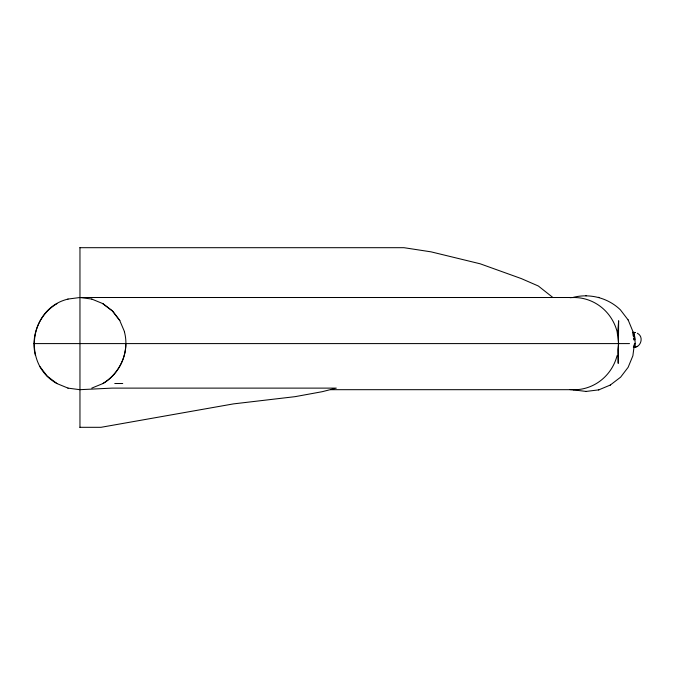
<?xml version="1.0" encoding="UTF-8"?>
<svg xmlns="http://www.w3.org/2000/svg" width="675" height="675" viewBox="0 0 675 675"><rect width="100%" height="100%" fill="white"/><g stroke="black" fill="none" stroke-linecap="round" stroke-linejoin="round"><path stroke-width="1.01" d="M617.498 334.648L618.646 320.76L618.216 363.378L617.887 349.557L618.646 343.592L617.119 331.67A46.128 44.702 -90 0 0 570.046 297.692M39.926 366.643L47.25 376.186L56.919 383.51C21.87 364.441 29.152 308.34 68.04 299.076M125.812 344.587C125.449 360.492 116.438 375.317 102.895 383.51L103.013 383.51C120.555 373.224 129.76 351.354 124.369 331.67M610.267 385.071L620.629 377.156L628.121 367.327L632.88 355.784L634.475 343.592M633.707 347.363C640.803 347.701 644.338 336.732 637.335 333.256M599.147 389.694L598.404 389.905M637.588 346.334L633.749 347.355M610.588 384.927L598.792 389.855L585.672 391.492M91.775 388.117L103.013 383.51M586.465 391.483L573.353 389.855M573.353 297.329C589.967 293.178 608.099 297.903 620.409 309.85L628.206 320.043M67.913 299.076L79.962 297.506M585.672 295.701L586.465 295.709M634.306 332.547L635.496 332.513L632.703 332.26A7.611 1.249 82.6 0 1 634.922 339.694L635.234 343.482A7.611 1.249 82.6 0 1 634.643 347.355M79.844 247.691L403.954 247.691L431.03 251.843L480.178 263.798L521.269 278.573L538.329 285.998L552.884 297.506M573.927 297.506L79.844 297.506L91.893 299.076M56.801 303.683L56.919 303.683C39.336 313.968 30.282 335.812 35.446 355.523M119.88 320.549L112.556 311.006L102.895 303.683L112.438 311.006L119.762 320.549L124.487 331.67M33.75 343.592L629.505 343.592M114.767 383.51L122.74 383.51M330.564 389.686L573.927 389.686M79.844 427.309L101.005 427.309L233.491 403.886L295.11 396.655L322.262 391.686L336.31 388.117L112.075 388.117L79.844 389.686L67.913 388.117M635.234 343.482L634.652 343.482A7.374 2.143 -89.9 0 1 633.344 347.068M598.404 297.287L599.147 297.489M91.775 299.076L103.013 303.683M56.801 383.51L68.04 388.117M633.833 332.547L632.703 332.26L633.243 332.488A7.72 2.244 -89.9 0 1 634.829 337.745L634.922 339.694L633.673 339.812L633.437 337.922M628.121 319.866L632.88 331.408M632.829 333.205L633.192 336.032M79.962 247.691L79.962 427.309M617.093 355.615A46.128 44.702 -90 0 1 570.046 389.602M633.639 336.04L633.606 332.26L633.656 336.032"/></g></svg>
